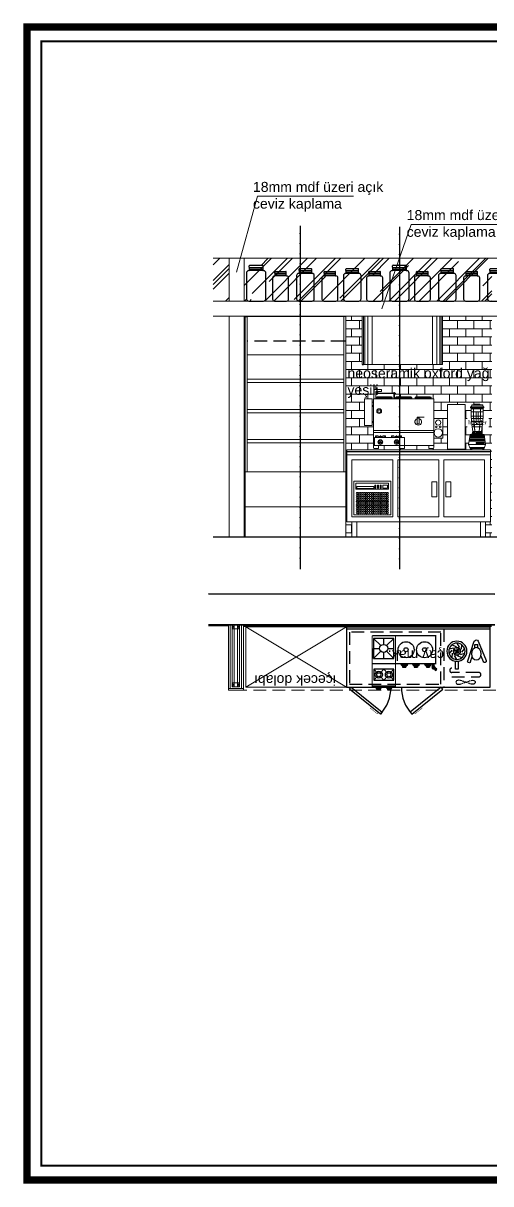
# Model space of a CAD drawing. Header units: millimetres. Extents: x 54215 to 67697, y 23496 to 56611.
# Drawn here: x 56207 to 56672, y 35648 to 36803 of the extents above; entities that cross this region are included whole.
import ezdxf

# ---------------------------------------------------------------- set-up
doc = ezdxf.new("R2010")
doc.units = ezdxf.units.MM
doc.linetypes.add('DASHDOT', pattern=[1, 0.5, -0.25, 0, -0.25])
doc.linetypes.add('DASHED', pattern=[19.05, 12.7, -6.35])
for name, color, linetype in [('-DWG_ANA', 7, 'Continuous'), ('-DWG_DETAY1', 7, 'Continuous'), ('-DWG_DETAY2', 7, 'Continuous'), ('Kıtc-002 Çizgi', 7, 'Continuous'), ('Kıtc-041 İstif Rafı', 7, 'Continuous'), ('S2000-002 Çizgi', 7, 'Continuous')]:
    doc.layers.add(name, color=color, linetype=linetype)
doc.layers.add('0 rölöve', color=7, linetype='Continuous', true_color=0xf1380e)
for name, color, linetype, lineweight in [('END.MUTFAK', 135, 'Continuous', 25), ('no3_duvar kaplama', 8, 'Continuous', 0), ('no3_duvar mevcut', 4, 'Continuous', 35), ('no3_kesitçizigisi', 3, 'DASHDOT', 15), ('no3_kutu profil gorunus', 8, 'Continuous', 0), ('no3_kutuprofil kesit', 74, 'Continuous', 18), ('no3_lejand', 255, 'Continuous', 13), ('no3_mermer gorunus on', 31, 'Continuous', 15), ('no3_paslanmaz gorunus arka', 173, 'Continuous', 13), ('no3_paslanmaz gorunus on', 163, 'Continuous', 15), ('no3_yazı duvar', 152, 'Continuous', 0), ('t_mutfak ekipmanları', 167, 'Continuous', 25), ('t_yazı', 154, 'Continuous', 25)]:
    doc.layers.add(name, color=color, linetype=linetype, lineweight=lineweight)
doc.layers.add('no3_ahsap kesit on', color=7, linetype='Continuous', lineweight=20, true_color=0xfca103)
doc.layers.add('no3_tefriş ön ince', color=7, linetype='Continuous', lineweight=18, true_color=0x8c1aff)
doc.styles.get("Standard").update_dxf_attribs({"font": 'arial.ttf'})
doc.styles.add('style1', font='arial.ttf', dxfattribs={"height": 20})

# ---------------------------------------------------------------- blocks, each defined once
blk = doc.blocks.new('188')
at = {"color": 0, "linetype": 'ByBlock', "ltscale": 0.5}
for p, q in [((483623.3, 4519530.1), (483623.3, 4519473.1)), ((483628.3, 4519530.1), (483628.3, 4519473.1))]:
    blk.add_line(p, q, dxfattribs=at)
at = {"color": 0, "linetype": 'ByBlock'}
for points in [[(483531.8, 4519468.1), (483674.8, 4519468.1), (483674.8, 4519538.1), (483531.8, 4519538.1)], [(483536.8, 4519530.1), (483577.5, 4519530.1), (483577.5, 4519473.1), (483536.8, 4519473.1)], [(483575.8, 4519508.6), (483575.8, 4519475.1), (483538.8, 4519475.1), (483538.8, 4519508.6)], [(483541, 4519506.6), (483573.5, 4519506.6), (483573.5, 4519500.6), (483541, 4519500.6)], [(483558.6, 4519503.4), (483541.8, 4519503.4), (483541.8, 4519501.4), (483558.6, 4519501.4)], [(483559.6, 4519501.9), (483560.6, 4519501.9), (483560.6, 4519504.9), (483559.6, 4519504.9)], [(483562.4, 4519501.9), (483563.4, 4519501.9), (483563.4, 4519504.9), (483562.4, 4519504.9)], [(483565.1, 4519501.9), (483566.1, 4519501.9), (483566.1, 4519504.9), (483565.1, 4519504.9)], [(483567.8, 4519501.9), (483572.5, 4519501.9), (483572.5, 4519504.9), (483567.8, 4519504.9)], [(483621.3, 4519508.1), (483621.3, 4519493.1), (483616.3, 4519493.1), (483616.3, 4519508.1)], [(483630.3, 4519508.1), (483630.3, 4519493.1), (483635.3, 4519493.1), (483635.3, 4519508.1)]]:
    blk.add_lwpolyline(points, close=True, dxfattribs=at)
at = {"color": 0, "linetype": 'ByBlock', "ltscale": 0.5}
blk.add_lwpolyline([(483674.8, 4519535.1), (483531.8, 4519535.1)], dxfattribs=at)
at = {"color": 0, "linetype": 'ByBlock'}
for points in [[(483623.3, 4519473.1), (483582.5, 4519473.1), (483582.5, 4519530.1), (483623.3, 4519530.1)], [(483628.3, 4519473.1), (483669, 4519473.1), (483669, 4519530.1), (483628.3, 4519530.1)], [(483536.8, 4519468.1), (483536.8, 4519453.1), (483541.8, 4519453.1), (483541.8, 4519468.1)], [(483669.8, 4519468.1), (483669.8, 4519453.1), (483664.8, 4519453.1), (483664.8, 4519468.1)]]:
    blk.add_lwpolyline(points, dxfattribs=at)
for centre in [(483542.1, 4519496.7), (483542.1, 4519494.5), (483542.1, 4519492.4), (483542.1, 4519490.2), (483544, 4519496.7), (483544, 4519494.5), (483544, 4519492.4), (483544, 4519490.2), (483545.9, 4519496.7), (483545.9, 4519494.5), (483545.9, 4519492.4), (483545.9, 4519490.2), (483547.8, 4519496.7), (483547.8, 4519494.5), (483547.8, 4519492.4), (483547.8, 4519490.2), (483549.7, 4519496.7), (483549.7, 4519494.5), (483549.7, 4519492.4), (483549.7, 4519490.2), (483551.6, 4519496.7), (483551.6, 4519494.5), (483551.6, 4519492.4), (483551.6, 4519490.2), (483553.5, 4519496.7), (483553.5, 4519494.5), (483553.5, 4519492.4), (483553.5, 4519490.2), (483555.4, 4519496.7), (483555.4, 4519494.5), (483555.4, 4519492.4), (483555.4, 4519490.2), (483557.3, 4519496.7), (483557.3, 4519494.5), (483557.3, 4519492.4), (483557.3, 4519490.2), (483559.2, 4519496.7), (483559.2, 4519494.5), (483559.2, 4519492.4), (483559.2, 4519490.2), (483561.1, 4519496.7), (483561.1, 4519494.5), (483561.1, 4519492.4), (483561.1, 4519490.2), (483563, 4519496.7), (483563, 4519494.5), (483563, 4519492.4), (483563, 4519490.2), (483564.9, 4519496.7), (483564.9, 4519494.5), (483564.9, 4519492.4), (483564.9, 4519490.2), (483566.8, 4519496.7), (483566.8, 4519494.5), (483566.8, 4519492.4), (483566.8, 4519490.2), (483568.7, 4519496.7), (483568.7, 4519494.5), (483568.7, 4519492.4), (483568.7, 4519490.2), (483570.6, 4519496.7), (483570.6, 4519494.5), (483570.6, 4519492.4), (483570.6, 4519490.2), (483572.5, 4519496.7), (483572.5, 4519494.5), (483572.5, 4519492.4), (483572.5, 4519490.2), (483542.1, 4519488), (483542.1, 4519485.9), (483542.1, 4519483.7), (483542.1, 4519481.6), (483542.1, 4519479.4), (483544, 4519488), (483544, 4519485.9), (483544, 4519483.7), (483544, 4519481.6), (483544, 4519479.4), (483545.9, 4519488), (483545.9, 4519485.9), (483545.9, 4519483.7), (483545.9, 4519481.6), (483545.9, 4519479.4), (483547.8, 4519488), (483547.8, 4519485.9), (483547.8, 4519483.7), (483547.8, 4519481.6), (483547.8, 4519479.4), (483549.7, 4519488), (483549.7, 4519485.9), (483549.7, 4519483.7), (483549.7, 4519481.6), (483549.7, 4519479.4), (483551.6, 4519488), (483551.6, 4519485.9), (483551.6, 4519483.7), (483551.6, 4519481.6), (483551.6, 4519479.4), (483553.5, 4519488), (483553.5, 4519485.9), (483553.5, 4519483.7), (483553.5, 4519481.6), (483553.5, 4519479.4), (483555.4, 4519488), (483555.4, 4519485.9), (483555.4, 4519483.7), (483555.4, 4519481.6), (483555.4, 4519479.4), (483557.3, 4519488), (483557.3, 4519485.9), (483557.3, 4519483.7), (483557.3, 4519481.6), (483557.3, 4519479.4), (483559.2, 4519488), (483559.2, 4519485.9), (483559.2, 4519483.7), (483559.2, 4519481.6), (483559.2, 4519479.4), (483561.1, 4519488), (483561.1, 4519485.9), (483561.1, 4519483.7), (483561.1, 4519481.6), (483561.1, 4519479.4), (483563, 4519488), (483563, 4519485.9), (483563, 4519483.7), (483563, 4519481.6), (483563, 4519479.4), (483564.9, 4519488), (483564.9, 4519485.9), (483564.9, 4519483.7), (483564.9, 4519481.6), (483564.9, 4519479.4), (483566.8, 4519488), (483566.8, 4519485.9), (483566.8, 4519483.7), (483566.8, 4519481.6), (483566.8, 4519479.4), (483568.7, 4519488), (483568.7, 4519485.9), (483568.7, 4519483.7), (483568.7, 4519481.6), (483568.7, 4519479.4), (483570.6, 4519488), (483570.6, 4519485.9), (483570.6, 4519483.7), (483570.6, 4519481.6), (483570.6, 4519479.4), (483572.5, 4519488), (483572.5, 4519485.9), (483572.5, 4519483.7), (483572.5, 4519481.6), (483572.5, 4519479.4), (483542.1, 4519477.2), (483544, 4519477.2), (483545.9, 4519477.2), (483547.8, 4519477.2), (483549.7, 4519477.2), (483551.6, 4519477.2), (483553.5, 4519477.2), (483555.4, 4519477.2), (483557.3, 4519477.2), (483559.2, 4519477.2), (483561.1, 4519477.2), (483563, 4519477.2), (483564.9, 4519477.2), (483566.8, 4519477.2), (483568.7, 4519477.2), (483570.6, 4519477.2), (483572.5, 4519477.2)]:
    blk.add_circle(centre, 0.881, dxfattribs=at)
blk = doc.blocks.new('sp60 ön')
for p, q in [((53065.3, 28319.7), (53067.3, 28319.7)), ((53165.3, 28295.3), (53163.3, 28295.3))]:
    blk.add_line(p, q)
at = {"linetype": 'DASHED'}
blk.add_line((53163.3, 28295.3), (53067.3, 28295.3), dxfattribs=at)
at = {"layer": 'no3_paslanmaz gorunus on'}
for p, q in [((53067.3, 28319.7), (53067.3, 28165.3)), ((53163.3, 28319.7), (53163.3, 28165.3)), ((53067.3, 28281.8), (53163.3, 28281.8)), ((53067.3, 28257.4), (53163.3, 28257.4)), ((53067.3, 28254), (53163.3, 28254)), ((53067.3, 28227.4), (53163.3, 28227.4)), ((53067.3, 28224), (53163.3, 28224)), ((53067.3, 28197.4), (53163.3, 28197.4)), ((53067.3, 28194), (53163.3, 28194)), ((53064.3, 28165.3), (53165.3, 28165.3)), ((53064.3, 28130.3), (53165.3, 28130.3))]:
    blk.add_line(p, q, dxfattribs=at)
blk.add_lwpolyline([(53065.3, 28319.7), (53065.3, 28100.3), (53165.3, 28100.3), (53165.3, 28319.7)], close=True, dxfattribs=at)
blk = doc.blocks.new('çay görünüş')
at = {"color": 0, "linetype": 'ByBlock'}
for points in [[(-2.1, 49.5), (-2.1, 58.8), (5.5, 58.8), (5.5, 56.8), (-0.1, 56.8), (-0.1, 49.5)], [(0.1, 49.5), (0.1, 50.5)], [(1.3, 56.8), (1.3, 54.8), (19.6, 54.8), (19.6, 55.3), (1.8, 55.3), (1.8, 56.8)], [(16.1, 50.5), (16.1, 49.5)], [(17.9, 55.3), (17.9, 55.9), (18.4, 55.9), (18.4, 55.3)], [(17.9, 49.5), (17.9, 54.8)], [(18.4, 54.8), (18.4, 49.5)], [(19.6, 49.5), (19.6, 50.5)], [(35.6, 50.5), (35.6, 49.5)], [(39.1, 49.5), (39.1, 50.5)], [(55.1, 50.5), (55.1, 49.5)], [(-3.8, 42.9), (-2.5, 42.9)], [(-3.8, 41.9), (-2.5, 41.9)], [(-3.8, 27.2), (-2.5, 27.2)], [(-3.8, 26.2), (-2.5, 26.2)], [(42.1, 31.3), (48.1, 31.3), (48.1, 31.5), (42.1, 31.5), (42.1, 31.3), (41.1, 31.3), (41.1, 24.8), (43.1, 24.8), (43.1, 31.3)], [(41.1, 30.5), (43.1, 30.5)], [(57.5, 10.6), (66.5, 10.6), (66.5, 30.1), (57.5, 30.1)], [(-2.5, 18.1), (57.5, 18.1)], [(-2.5, 16), (57.5, 16)], [(-0.4, 11), (-0.4, 12.9), (2.1, 12.9), (2.1, 12.4), (0.1, 12.4), (0.1, 11)], [(4.3, 11), (4.3, 12.9), (4.8, 12.9), (4.8, 11), (4.8, 11)], [(9.5, 11), (9.5, 12.9), (7, 12.9), (7, 12.4), (9, 12.4), (9, 11)], [(15.5, 11), (15.5, 12.9), (18, 12.9), (18, 12.4), (16, 12.4), (16, 11)], [(20.2, 11), (20.2, 12.9), (20.7, 12.9), (20.7, 11), (20.7, 11)], [(25.4, 11), (25.4, 12.9), (22.9, 12.9), (22.9, 12.4), (24.9, 12.4), (24.9, 11)], [(-2.5, 3), (57.5, 3), (50.1, 3)], [(2.6, 11.4), (4.3, 11.4)], [(4.8, 11.4), (6.5, 11.4)], [(18.5, 11.4), (20.2, 11.4)], [(20.7, 11.4), (22.4, 11.4)], [(22.5, 3), (28.5, 3)]]:
    blk.add_lwpolyline(points, dxfattribs=at)
blk.add_lwpolyline([(-11.5, 23.1), (-11.5, 49.5), (-3.8, 49.5), (-3.8, 23.1)], close=True, dxfattribs=at)
for points in [[(52.5, 3), (52.5, 1, 0.414126), (53.5, 0), (56.5, 0, 0.414214), (57.5, 1), (57.5, 3), (57.5, 18.1), (57.5, 49.5), (-2.5, 49.5), (-2.5, 18.1), (-2.5, 3), (-2.5, 1, 0.414126), (-1.5, 0), (1.5, 0, 0.414214), (2.5, 1), (2.5, 3)], [(41.1, 29.8, 6.440445), (43.1, 29.8)], [(4.3, 12), (3.5, 12, 0.414214), (2.5, 11), (2.5, 11)], [(4.8, 12), (5.6, 12, -0.414214), (6.6, 11), (6.6, 11), (6.6, 11)], [(20.2, 12), (19.4, 12, 0.414214), (18.4, 11), (18.4, 11)], [(22.5, 11), (22.5, 11, 0.414214), (21.5, 12), (20.7, 12)], [(23.5, 3), (23.5, 1, 0.414126), (24.5, 0), (27.5, 0, 0.414214), (28.5, 1), (28.5, 3), (28.5, 11), (-1.5, 11), (-1.5, 3)]]:
    blk.add_lwpolyline(points, format="xyb", dxfattribs=at)
for points in [[(15.1, 51.5), (1.1, 51.5, 0.414214), (0.1, 50.5), (16.1, 50.5, 0.414214)], [(34.6, 51.5), (20.6, 51.5, 0.414214), (19.6, 50.5), (35.6, 50.5, 0.414214)], [(54.1, 51.5), (40.1, 51.5, 0.414214), (39.1, 50.5), (55.1, 50.5, 0.414214)]]:
    blk.add_lwpolyline(points, format="xyb", close=True, dxfattribs=at)
for centre, radius in [((3.2, 37.4), 2.39), ((3.2, 37.4), 1.39), ((62, 26), 2.62), ((62, 15.7), 4.1), ((60.1, 21.6), 0.902), ((63.9, 21.6), 0.902), ((4.4, 6.6), 2.35), ((4.4, 6.6), 1.85), ((4.4, 6.6), 0.848), ((20.6, 6.6), 2.35), ((20.6, 6.6), 1.85), ((20.6, 6.6), 0.848)]:
    blk.add_circle(centre, radius, dxfattribs=at)
blk = doc.blocks.new('I$C252C9946')
at = {"layer": 'no3_paslanmaz gorunus on'}
for points in [[(0, 0), (13.1, 0), (13.1, -1.1), (0, -1.1)], [(0.6, -1.1), (12.5, -1.1), (12.5, -9.5), (0.6, -9.5)], [(5.5, -36.4), (6.6, -36.4), (6.6, -35.5), (5.5, -35.5)], [(7, -36.4), (8.1, -36.4), (8.1, -35.5), (7, -35.5)], [(8.5, -36.4), (9.5, -36.4), (9.5, -35.5), (8.5, -35.5)], [(9.7, -36.4), (10.8, -36.4), (10.8, -35.5), (9.7, -35.5)], [(11.2, -36.4), (12.3, -36.4), (12.3, -35.5), (11.2, -35.5)], [(12.5, -36.4), (13.6, -36.4), (13.6, -35.5), (12.5, -35.5)]]:
    blk.add_lwpolyline(points, close=True, dxfattribs=at)
for points in [[(0.6, 0), (1.1, 1.5), (1.3, 1.9), (11.9, 1.9), (12.1, 1.5), (12.5, 0)], [(12.1, 1.5), (1.1, 1.5)], [(3.6, 1.9), (3.6, 2.3), (4, 2.5), (9.1, 2.5), (9.3, 2.3), (9.5, 1.9)], [(9.3, 2.3), (3.6, 2.3)], [(0.6, -1.9), (12.5, -1.9)], [(0.6, -5.1), (12.5, -5.1)], [(0.6, -9.5), (1.3, -17.6), (2.1, -24.6), (11, -24.6), (12.1, -14.6), (12.5, -9.5)], [(3, -1.9), (3, -9.5), (4.4, -24.6), (3.6, -14.6), (3, -9.5)], [(5.9, -17.6), (5.5, -14.6), (5.5, -5.1)], [(7.6, -5.1), (7.6, -14.6), (7.2, -17.6)], [(9.9, -1.9), (9.9, -9.5), (9.3, -17.6), (8.5, -24.6), (9.9, -9.5)], [(1, -14.6), (12.1, -14.6)], [(1.3, -17.6), (11.8, -17.6)], [(-0.4, -27.5), (13.5, -27.5), (15, -37.5), (13.5, -41.5), (-0.4, -41.5), (-1.9, -37.5), (-0.4, -27.5)], [(14.5, -34.1), (-1.4, -34.1)], [(-1.3, -33.2), (14.4, -33.2)], [(-1.2, -32.6), (14.3, -32.6)], [(14.1, -31.1), (-1, -31.1)], [(8, -30.7), (-0.9, -30.7)], [(-0.9, -30.9), (14.1, -30.9)], [(13.9, -30.1), (-0.8, -30.1)], [(-0.8, -30.3), (14, -30.3)], [(13.8, -29), (13.8, -29.4), (-0.7, -29.4)], [(-0.7, -29.2), (13.8, -29.2)], [(-0.6, -29), (13.8, -29)], [(13.6, -27.9), (-0.5, -27.9)], [(2.1, -24.6), (1.5, -26.5), (1.5, -27.5)], [(11.6, -26.5), (1.5, -26.5)], [(2.5, -26.5), (2.5, -24.6)], [(3.6, -26.5), (3.6, -24.6)], [(4.4, -26.5), (4.4, -24.6)], [(5.5, -26.5), (5.5, -24.6)], [(6.6, -26.5), (6.6, -24.6)], [(7.6, -26.5), (7.6, -24.6)], [(8.5, -26.5), (8.5, -24.6)], [(8.9, -29), (8.7, -29.2), (8.7, -30.9), (8.9, -31.1), (9.1, -31), (9.1, -29.2), (8.9, -29)], [(9.5, -26.5), (9.5, -24.6)], [(14, -30.7), (9.7, -30.7)], [(10.6, -26.5), (10.6, -24.6)], [(11, -24.6), (11.6, -26.5), (11.6, -27.5)], [(15, -37.5), (-1.9, -37.5)], [(-0.7, -40.6), (14.2, -40.6)], [(13.7, -41.3), (-0.5, -41.3)], [(0, -41.5), (0, -42.5), (1.1, -42.5), (1.1, -41.5)], [(1.1, -41.5), (12.1, -41.5), (12.1, -42.5), (13.1, -42.5), (13.1, -41.5)]]:
    blk.add_lwpolyline(points, dxfattribs=at)
blk.add_circle((8.9, -30.1), 1.06, dxfattribs=at)
blk = doc.blocks.new('e54ybu')
at = {"layer": 'no3_tefriş ön ince', "lineweight": -3}
for p, q in [((53583.31, 28555.09), (53583.31, 28556.24)), ((53594.41, 28553.17), (53583.6, 28553.17)), ((53583.6, 28553.17), (53583.6, 28552.86)), ((53583.76, 28556.72), (53584.62, 28556.72)), ((53584.62, 28556.72), (53594.28, 28556.72)), ((53594.41, 28552.86), (53594.41, 28553.17)), ((53594.72, 28555.09), (53594.72, 28556.24))]:
    blk.add_line(p, q, dxfattribs=at)
blk.add_lwpolyline([(53583.32, 28553.17), (53594.72, 28553.17), (53594.72, 28554.61), (53583.32, 28554.61)], close=True, dxfattribs=at)
blk.add_lwpolyline([(53583.01, 28527.33), (53595.01, 28527.33, 0.414214), (53597.01, 28529.33), (53597.01, 28550.33, 0.414214), (53595.01, 28552.33), (53583.01, 28552.33, 0.414214), (53581.01, 28550.33), (53581.01, 28529.33, 0.414214)], format="xyb", close=True, dxfattribs=at)
for centre, radius, start, end in [((53583.01, 28552.93), 0.594, 269.51681, 353.66364), ((53583.82, 28556.21), 0.506, 97.17419, 176.80879), ((53583.82, 28555.11), 0.506, 183.19121, 262.82581), ((53594.21, 28556.21), 0.506, 3.19121, 82.82581), ((53594.21, 28555.11), 0.506, 277.17419, 356.80879), ((53595, 28552.93), 0.594, 186.33636, 270.48319)]:
    blk.add_arc(centre, radius, start, end, dxfattribs=at)
blk = doc.blocks.new('A$C7D36761A')
at = {"layer": 'S2000-002 Çizgi'}
for points in [[(0, 20.5), (6.6, 1.2, 0.691141), (10.4, 1.1), (18.3, 20.3)], [(2.8, 21.4), (4.5, 16.8, 0.691141)]]:
    blk.add_lwpolyline(points, format="xyb", dxfattribs=at)
for points in [[(13.1, 15.7), (15.5, 21.4)], [(7.1, 7.7), (7.1, 4.4)], [(7.1, 4.4), (10.1, 4.4)], [(10.1, 7.7), (10.1, 4.4)]]:
    blk.add_lwpolyline(points, dxfattribs=at)
for centre, start, end in [((1.4, 21), 18.9768, 198.9768), ((16.9, 20.9), 337.5765, 157.5765)]:
    blk.add_arc(centre, 1.5, start, end, dxfattribs=at)
blk.add_ellipse((8.6, 13.6), major_axis=(0, -6.18), ratio=0.781319, dxfattribs=at)
blk = doc.blocks.new('A$C4AF1199D')
at = {"layer": 'S2000-002 Çizgi'}
for points in [[(5.4, 24.6), (5.8, 20)], [(10.2, 26.1), (7.8, 22.2)], [(14.9, 24.5), (10.7, 22.7)], [(2.3, 15.6), (6.8, 14.5)], [(2.4, 20.6), (5.4, 17.1)], [(5.2, 11.5), (9.5, 13.3)], [(6.3, 18), (13.8, 18)], [(12.6, 19.9), (7.1, 15.7)], [(7.7, 21), (12.4, 15.2)], [(10.2, 21.2), (10, 14.2)], [(10, 9.9), (12.4, 13.8)], [(17.8, 20.4), (13.4, 21.5)], [(14.8, 11.4), (14.4, 16)], [(17.8, 15.4), (14.8, 18.9)]]:
    blk.add_lwpolyline(points, dxfattribs=at)
blk.add_lwpolyline([(8.8, 0), (11.3, 0), (11.3, 8), (8.8, 8)], close=True, dxfattribs=at)
for radius in [10, 8.12, 3.75]:
    blk.add_circle((10, 18), radius, dxfattribs=at)
blk = doc.blocks.new('A$C5997760D')
at = {"layer": 'Kıtc-002 Çizgi'}
blk.add_line((143, 84.8), (0, 84.8), dxfattribs=at)
for points in [[(143, 26.8), (143, 86.8), (0, 86.8), (0, 26.8)], [(34, 0), (3.1, 24.8), (4.8, 26.8), (35.7, 2.1)], [(65.2, 0), (96.1, 24.8), (94.4, 26.8), (63.5, 2.1)]]:
    blk.add_lwpolyline(points, close=True, dxfattribs=at)
at = {"layer": 'Kıtc-002 Çizgi', "linetype": 'DASHED'}
blk.add_lwpolyline([(94, 81.8), (3, 81.8), (3, 29.8), (94, 29.8)], close=True, dxfattribs=at)
blk.add_lwpolyline([(97, 84.8), (97, 26.8)], dxfattribs=at)
for points in [[(131.7, 41.5), (105, 41.5, -1), (105, 45.9)], [(105, 37.2), (131.7, 37.2, 1), (131.7, 41.5)]]:
    blk.add_lwpolyline(points, format="xyb", dxfattribs=at)
at = {"layer": 'Kıtc-002 Çizgi', "linetype": 'DASHED', "ltscale": 0.1}
blk.add_lwpolyline([(125.6, 29.9), (124.1, 30), (122.4, 30.5), (120.5, 31.1), (118.6, 31.9), (116.6, 32.6), (114.8, 33.2), (113.1, 33.7), (111.6, 33.9), (110.5, 33.7), (109.7, 33.2), (109.2, 32.6), (109, 31.9), (109.2, 31.1), (109.7, 30.5), (110.5, 30), (111.6, 29.9), (113.1, 30), (114.8, 30.5), (116.6, 31.1), (118.6, 31.9), (120.5, 32.6), (122.4, 33.2), (124.1, 33.7), (125.6, 33.9), (126.7, 33.7), (127.5, 33.2), (128, 32.6), (128.2, 31.9), (128, 31.1), (127.5, 30.5), (126.7, 30)], close=True, dxfattribs=at)
at = {"layer": 'Kıtc-002 Çizgi', "const_width": 0.44}
for points in [[(31.8, 1.8), (30.7, 0.5), (25.1, 5), (23.6, 6.2)], [(67.5, 1.8), (68.5, 0.5), (74.2, 5), (75.6, 6.2)]]:
    blk.add_lwpolyline(points, dxfattribs=at)
at = {"layer": 'Kıtc-002 Çizgi'}
for centre, start, end in [((4.8, 26.8), 317.4568, 0), ((94.4, 26.8), 180, 222.5432)]:
    blk.add_arc(centre, 39.6, start, end, dxfattribs=at)
blk = doc.blocks.new('ÇO3')
at = {"layer": '-DWG_ANA', "color": 0, "const_width": 1.2}
for points in [[(0, 50.2), (63.2, 50.2), (63.2, 22.3), (23.2, 22.3), (23.2, 27.2)], [(0, 50.2), (0, 0), (23.2, 0), (23.2, 22.3)], [(23.2, 27.2), (23.2, 50.2)]]:
    blk.add_lwpolyline(points, dxfattribs=at)
at = {"layer": '-DWG_DETAY1', "color": 0}
for points in [[(1.4, 47.4), (1.4, 27.4), (21.4, 27.4), (21.4, 47.4), (1.4, 47.4), (8.6, 40.2)], [(15.4, 37.4), (21.4, 37.4), (21.4, 47.4), (11.4, 47.4), (11.4, 41.4)], [(21.4, 47.4), (14.2, 40.2)], [(8.6, 34.6), (1.4, 27.4), (1.4, 37.4), (7.4, 37.4)], [(8.6, 34.6), (1.4, 27.4), (1.4, 37.4), (7.4, 37.4)], [(11.4, 33.4), (11.4, 28.4), (11.4, 27.4)], [(14.2, 34.6), (21.4, 27.4)], [(0, 22.3), (23.2, 22.3)], [(1.5, 5.8), (21.5, 5.8), (21.5, 16.8), (1.5, 16.8), (1.5, 5.8), (11.5, 5.8), (11.5, 5.8)], [(1.5, 16.8), (5.2, 12.7)], [(11.5, 16.8), (7.9, 12.8)], [(17.9, 12.8), (21.5, 16.8), (11.5, 16.8), (15.2, 12.7)], [(17.9, 12.8), (21.5, 16.8), (11.5, 16.8), (15.2, 12.7)], [(11.5, 16.8), (11.5, 16.8)], [(5.2, 9.8), (1.5, 5.8)], [(7.9, 9.7), (11.5, 5.8), (15.2, 9.8)], [(17.9, 9.7), (21.5, 5.8)]]:
    blk.add_lwpolyline(points, dxfattribs=at)
for centre, radius in [((11.4, 37.4), 4), ((33.7, 36.1), 8), ((52.1, 36.1), 8)]:
    blk.add_circle(centre, radius, dxfattribs=at)
at = {"layer": '-DWG_DETAY2', "color": 0}
for points in [[(34.2, 21.3), (28.4, 21.3), (29, 20.8), (34.1, 20.8), (35, 20.8), (35.4, 21.3)], [(33.4, 20.6), (29.2, 20.6), (29.7, 20.2), (31.4, 20.2), (34.1, 20.2), (34.6, 20.6)], [(45.8, 21.3), (40, 21.3), (40.6, 20.8), (45.7, 20.8), (46.6, 20.8), (47, 21.3)], [(45, 20.6), (40.8, 20.6), (41.3, 20.2), (43, 20.2), (45.7, 20.2), (46.2, 20.6)], [(57.9, 21.3), (52, 21.3), (52.6, 20.8), (57.8, 20.8), (58.6, 20.8), (59, 21.3)], [(57.1, 20.6), (52.9, 20.6), (53.3, 20.2), (55, 20.2), (57.8, 20.2), (58.2, 20.6)], [(8.5, -1.1), (2.7, -1.1), (3.3, -1.6), (8.4, -1.6), (9.3, -1.6), (9.7, -1.1)], [(7.7, -1.8), (3.5, -1.8), (4, -2.2), (5.7, -2.2), (8.4, -2.2), (8.9, -1.8)], [(19.2, -1.1), (13.4, -1.1), (13.9, -1.6), (19.1, -1.6), (19.9, -1.6), (20.4, -1.1)], [(18.4, -1.8), (14.2, -1.8), (14.6, -2.2), (16.4, -2.2), (19.1, -2.2), (19.5, -1.8)]]:
    blk.add_lwpolyline(points, close=True, dxfattribs=at)
for points in [[(29.9, 20.2), (30.2, 18.7), (32.1, 18.7)], [(30.7, 18.8), (30.4, 20.2)], [(31.8, 18.8), (31.8, 20.2)], [(31.8, 18.7), (31.8, 18.7)], [(33.8, 20.2), (33.5, 18.7), (32.1, 18.7)], [(33, 18.8), (33.3, 20.2)], [(33, 18.7), (33, 18.7)], [(41.5, 20.2), (41.8, 18.7), (43.7, 18.7)], [(42.3, 18.8), (42, 20.2)], [(43.5, 18.8), (43.5, 20.2)], [(43.5, 18.7), (43.5, 18.7)], [(45.4, 20.2), (45.1, 18.7), (43.7, 18.7)], [(44.6, 18.7), (44.6, 18.7)], [(44.7, 18.8), (44.9, 20.2)], [(53.6, 20.2), (53.9, 18.7), (55.7, 18.7)], [(54.3, 18.8), (54.1, 20.2)], [(55.5, 18.8), (55.5, 20.2)], [(55.5, 18.7), (55.5, 18.7)], [(57.4, 20.2), (57.1, 18.7), (55.7, 18.7)], [(56.7, 18.8), (56.9, 20.2)], [(56.7, 18.7), (56.7, 18.7)], [(60.3, 20.1), (60.3, 22.3)], [(61.5, 20.1), (61.5, 22.3)], [(4.2, -2.2), (4.5, -3.7), (6.4, -3.7)], [(5, -3.6), (4.7, -2.2)], [(6.2, -3.6), (6.2, -2.2)], [(6.2, -3.7), (6.2, -3.7)], [(8.1, -2.2), (7.8, -3.7), (6.4, -3.7)], [(7.3, -3.7), (7.3, -3.7)], [(7.4, -3.6), (7.6, -2.2)], [(14.9, -2.2), (15.2, -3.7), (17.1, -3.7)], [(15.6, -3.6), (15.4, -2.2)], [(16.8, -3.6), (16.8, -2.2)], [(16.8, -3.7), (16.8, -3.7)], [(18.8, -2.2), (18.5, -3.7), (17.1, -3.7)], [(18, -3.6), (18.2, -2.2)], [(18, -3.7), (18, -3.7)]]:
    blk.add_lwpolyline(points, dxfattribs=at)
blk.add_lwpolyline([(61.2, 19.1, 0.419508), (60.5, 18.5), (62.9, 15.3, 0.208017), (64.2, 16.6), (61.2, 19.1)], format="xyb", dxfattribs=at)
for centre, radius in [((33.7, 36.1), 2), ((52.1, 36.1), 2), ((6.6, 11.2), 3.5), ((6.6, 11.2), 2), ((16.6, 11.2), 3.5), ((16.6, 11.2), 2)]:
    blk.add_circle(centre, radius, dxfattribs=at)
for centre, radius, start, end in [((30.1, 19.7), 1.02, 277.0654, 302.5842), ((31.3, 20), 1.33, 243.2211, 296.4923), ((32.4, 20), 1.33, 243.5922, 296.8635), ((33.6, 19.7), 1.02, 237.5003, 263.0191), ((41.7, 19.7), 1.02, 277.0654, 302.5842), ((42.9, 20), 1.33, 243.2211, 296.4923), ((44.1, 20), 1.33, 243.5922, 296.8635), ((45.2, 19.7), 1.02, 237.5003, 263.0191), ((53.8, 19.7), 1.02, 277.0654, 302.5842), ((54.9, 20), 1.33, 243.2211, 296.4923), ((56.1, 20), 1.33, 243.5922, 296.8635), ((57.2, 19.7), 1.02, 237.5003, 263.0191), ((60.9, 18.7), 1.55, 339.0257, 288.6695), ((60.9, 18.7), 0.549, 23.3997, 245.7835), ((4.4, -2.7), 1.02, 277.0654, 302.5842), ((5.6, -2.4), 1.33, 243.2211, 296.4923), ((6.8, -2.4), 1.33, 243.5922, 296.8635), ((7.9, -2.7), 1.02, 237.5003, 263.0191), ((15.1, -2.7), 1.02, 277.0654, 302.5842), ((16.2, -2.4), 1.33, 243.2211, 296.4923), ((17.4, -2.4), 1.33, 243.5922, 296.8635), ((18.6, -2.7), 1.02, 237.5003, 263.0191)]:
    blk.add_arc(centre, radius, start, end, dxfattribs=at)

msp = doc.modelspace()

# ---------------------------------------------------------------- hatches: boundary and pattern name
at = {"layer": 'no3_duvar kaplama'}
h = msp.add_hatch(dxfattribs=at)
h.set_pattern_fill('AR-RROOF', color=251, angle=45)
h.set_pattern_definition([(45, (3362.434, 8191.197), (21.552615, 57.473639), [381, -50.8, 127, -25.4]), (45, (3377.34, 8224.065), (-41.847994, 5.926969), [76.2, -8.382, 152.4, -19.05]), (45, (3356.148, 8215.444), (81.3611205, 105.428207), [203.2, -35.56, 101.6, -25.4])])
h.paths.add_polyline_path([(56673.101, 36568.976), (56426.746, 36568.976), (56426.746, 36526.476), (56673.101, 36526.476)])
h.paths.add_polyline_path([(57020.791, 36568.976), (56753.301, 36568.976), (56753.301, 36526.476), (57020.791, 36526.476)])
h.paths.add_polyline_path([(57056.373, 36526.476), (57056.373, 36568.976), (57035.791, 36568.976), (57035.791, 36526.476)])
h.paths.add_polyline_path([(56395.928, 36568.976), (56395.928, 36526.476), (56411.746, 36526.476), (56411.746, 36568.976)])
h = msp.add_hatch(dxfattribs=at)
h.set_pattern_fill('AR-B816', color=256, scale=0.04)
h.set_pattern_definition([(0, (905.385, 10497.369), (0, 8.128), []), (90, (905.385, 10497.369), (-8.128, 8.128), [8.128, -8.128])])
h.paths.add_polyline_path([(56673.101, 36511.476), (56624.102, 36511.632), (56624.102, 36499.483), (56624.102, 36474.35), (56624.102, 36463.335), (56544.102, 36463.335), (56544.102, 36474.35), (56544.102, 36499.483), (56544.102, 36511.632), (56426.746, 36511.476), (56426.746, 36356.476), (56427.746, 36356.476), (56427.746, 36510.893), (56527.746, 36510.893), (56527.746, 36291.476), (56533.746, 36291.476), (56533.746, 36306.476), (56528.746, 36306.476), (56528.746, 36376.476), (56528.746, 36378.476), (56651.938, 36378.476), (56651.938, 36379.69), (56651.515, 36379.69), (56650.033, 36383.712), (56651.515, 36393.66), (56665.485, 36393.66), (56666.966, 36383.712), (56665.485, 36379.69), (56665.061, 36379.69), (56665.061, 36378.476), (56671.746, 36378.476), (56671.746, 36376.476), (56671.746, 36306.476), (56666.746, 36306.476), (56666.746, 36291.476), (56673.101, 36291.476)])
h.paths.add_polyline_path([(56646.566, 36423.542), (56646.566, 36379.032), (56628.845, 36379.032), (56628.845, 36423.542)], flags=16)
h.paths.add_polyline_path([(56655.96, 36423.717), (56661.146, 36423.717), (56661.463, 36423.082), (56663.791, 36423.082), (56664.003, 36422.658), (56664.426, 36421.177), (56665.061, 36421.177), (56665.061, 36420.118), (56664.426, 36420.118), (56664.426, 36411.652), (56664.003, 36406.572), (56662.945, 36396.624), (56662.521, 36396.624), (56662.521, 36394.719), (56654.477, 36394.719), (56654.477, 36396.624), (56654.055, 36396.624), (56653.208, 36403.609), (56652.573, 36411.652), (56652.573, 36420.118), (56651.938, 36420.118), (56651.938, 36421.177), (56652.573, 36421.177), (56652.996, 36422.658), (56653.208, 36423.082), (56655.536, 36423.082), (56655.536, 36423.506)], flags=16)
h.paths.add_polyline_path([(56661.385, 36406.572), (56661.485, 36406.572), (56661.886, 36411.652)], flags=0)
h.paths.add_polyline_path([(56654.909, 36416.097), (56659.558, 36416.097), (56659.558, 36406.572), (56659.134, 36403.609), (56655.797, 36403.609), (56656.384, 36396.624), (56654.901, 36411.652)], flags=0)
edge = h.paths.add_edge_path(flags=16)
edge.add_line((56615.27, 36428.999), (56615.27, 36409.621))
edge.add_line((56615.27, 36409.621), (56624.27, 36409.621))
edge.add_line((56624.27, 36409.621), (56624.27, 36390.049))
edge.add_line((56624.27, 36390.049), (56615.27, 36390.049))
edge.add_line((56615.27, 36390.049), (56615.27, 36382.499))
edge.add_line((56615.27, 36382.499), (56615.27, 36380.476))
edge.add_arc((56614.27, 36380.476), 1, -90, 0, ccw=False)
edge.add_line((56614.27, 36379.476), (56611.27, 36379.476))
edge.add_arc((56611.27, 36380.476), 1, 180.01712, 270, ccw=False)
edge.add_line((56610.27, 36380.475), (56610.269, 36382.499))
edge.add_line((56610.269, 36382.499), (56586.27, 36382.499))
edge.add_line((56586.27, 36382.499), (56586.27, 36380.476))
edge.add_arc((56585.27, 36380.476), 1, -90, 0, ccw=False)
edge.add_line((56585.27, 36379.476), (56582.27, 36379.476))
edge.add_arc((56582.27, 36380.476), 1, 180.01712, 270, ccw=False)
edge.add_line((56581.27, 36380.475), (56581.269, 36382.499))
edge.add_line((56581.269, 36382.499), (56560.271, 36382.499))
edge.add_line((56560.271, 36382.499), (56560.271, 36380.476))
edge.add_arc((56559.271, 36380.476), 1, -90, 0, ccw=False)
edge.add_line((56559.271, 36379.476), (56556.271, 36379.476))
edge.add_arc((56556.271, 36380.476), 1, 180.01712, 270, ccw=False)
edge.add_line((56555.271, 36380.475), (56555.27, 36382.499))
edge.add_line((56555.27, 36382.499), (56555.27, 36397.599))
edge.add_line((56555.27, 36397.599), (56555.27, 36405.66))
edge.add_line((56555.27, 36405.66), (56553.981, 36405.66))
edge.add_line((56553.981, 36405.66), (56553.981, 36402.622))
edge.add_line((56553.981, 36402.622), (56546.27, 36402.622))
edge.add_line((56546.27, 36402.622), (56546.27, 36428.999))
edge.add_line((56546.27, 36428.999), (56553.981, 36428.999))
edge.add_line((56553.981, 36428.999), (56553.981, 36422.395))
edge.add_line((56553.981, 36422.395), (56555.27, 36422.395))
edge.add_line((56555.27, 36422.395), (56555.27, 36428.999))
edge.add_line((56555.27, 36428.999), (56555.648, 36428.999))
edge.add_line((56555.648, 36428.999), (56555.648, 36438.276))
edge.add_line((56555.648, 36438.276), (56563.27, 36438.279))
edge.add_line((56563.27, 36438.279), (56563.27, 36436.279))
edge.add_line((56563.27, 36436.279), (56559.53, 36436.279))
edge.add_line((56559.53, 36436.279), (56559.53, 36434.779))
edge.add_line((56559.53, 36434.779), (56575.696, 36434.779))
edge.add_line((56575.696, 36434.779), (56575.696, 36435.398))
edge.add_line((56575.696, 36435.398), (56576.186, 36435.398))
edge.add_line((56576.186, 36435.398), (56576.186, 36434.779))
edge.add_line((56576.186, 36434.779), (56577.407, 36434.779))
edge.add_line((56577.407, 36434.779), (56577.407, 36434.279))
edge.add_line((56577.407, 36434.279), (56576.186, 36434.279))
edge.add_line((56576.186, 36434.279), (56576.186, 36428.999))
edge.add_line((56576.186, 36428.999), (56577.399, 36428.999))
edge.add_line((56577.399, 36428.999), (56577.399, 36429.999))
edge.add_arc((56578.399, 36429.999), 1, 90, 180, ccw=False)
edge.add_line((56578.399, 36430.999), (56592.399, 36430.999))
edge.add_arc((56592.399, 36429.999), 1, 0, 90, ccw=False)
edge.add_line((56593.399, 36429.999), (56593.399, 36428.999))
edge.add_line((56593.399, 36428.999), (56596.92, 36428.999))
edge.add_line((56596.92, 36428.999), (56596.92, 36429.999))
edge.add_arc((56597.92, 36429.999), 1, 90, 180, ccw=False)
edge.add_line((56597.92, 36430.999), (56611.92, 36430.999))
edge.add_arc((56611.92, 36429.999), 1, 0, 90, ccw=False)
edge.add_line((56612.92, 36429.999), (56612.92, 36428.999))
edge.add_line((56612.92, 36428.999), (56615.27, 36428.999))
edge = h.paths.add_edge_path(flags=0)
edge.add_arc((56619.77, 36405.522), 2.621, 0, 360)
edge = h.paths.add_edge_path(flags=0)
edge.add_line((56605.85, 36411.006), (56605.85, 36410.756))
edge.add_line((56605.85, 36410.756), (56600.85, 36410.756))
edge.add_line((56600.85, 36410.756), (56600.85, 36409.296))
edge.add_arc((56599.85, 36406.154), 3.298, -252.348458, 72.348458, ccw=False)
edge.add_line((56598.85, 36409.296), (56598.85, 36410.756))
edge.add_line((56598.85, 36410.756), (56599.85, 36410.756))
edge.add_line((56599.85, 36410.756), (56599.85, 36411.006))
edge.add_line((56599.85, 36411.006), (56605.85, 36411.006))
edge = h.paths.add_edge_path(flags=0)
edge.add_arc((56621.665, 36401.047), 0.902, 0, 360)
edge = h.paths.add_edge_path(flags=0)
edge.add_arc((56617.875, 36401.047), 0.902, 0, 360)
edge = h.paths.add_edge_path(flags=0)
edge.add_arc((56619.77, 36395.145), 4.101, 0, 360)
edge = h.paths.add_edge_path(flags=0)
edge.add_line((56573.889, 36429.999), (56557.889, 36429.999))
edge.add_arc((56558.889, 36429.999), 1, 90, 180, ccw=False)
edge.add_line((56558.889, 36430.999), (56572.889, 36430.999))
edge.add_arc((56572.889, 36429.999), 1, 0, 90, ccw=False)
edge = h.paths.add_edge_path(flags=0)
edge.add_arc((56560.926, 36416.831), 2.389, 0, 360)
edge = h.paths.add_edge_path(flags=0)
edge.add_arc((56560.926, 36416.831), 1.389, 0, 360)
edge = h.paths.add_edge_path(flags=0)
edge.add_line((56578.469, 36392.423), (56578.469, 36391.499))
edge.add_line((56578.469, 36391.499), (56579.266, 36391.499))
edge.add_arc((56579.266, 36390.499), 1, 21.123615, 90, ccw=False)
edge.add_line((56580.198, 36390.859), (56578.469, 36390.859))
edge.add_line((56578.469, 36390.859), (56578.469, 36392.423))
edge.add_line((56578.469, 36392.423), (56577.969, 36392.423))
edge.add_line((56577.969, 36392.423), (56577.969, 36390.859))
edge.add_line((56577.969, 36390.859), (56576.24, 36390.859))
edge.add_arc((56577.173, 36390.499), 1, 90, 158.876385, ccw=False)
edge.add_line((56577.173, 36391.499), (56577.969, 36391.499))
edge.add_line((56577.969, 36391.499), (56577.969, 36392.423))
edge.add_line((56577.969, 36392.423), (56578.469, 36392.423))
edge = h.paths.add_edge_path(flags=0)
edge.add_arc((56578.37, 36386.067), 2.348, 0, 360)
edge = h.paths.add_edge_path(flags=0)
edge.add_arc((56578.37, 36386.067), 1.848, 0, 360)
edge = h.paths.add_edge_path(flags=0)
edge.add_arc((56578.37, 36386.067), 0.848, 0, 360)
edge = h.paths.add_edge_path(flags=0)
edge.add_line((56564.3, 36390.859), (56562.571, 36390.859))
edge.add_line((56562.571, 36390.859), (56562.571, 36392.423))
edge.add_line((56562.571, 36392.423), (56562.071, 36392.423))
edge.add_line((56562.071, 36392.423), (56562.071, 36390.859))
edge.add_line((56562.071, 36390.859), (56560.341, 36390.859))
edge.add_arc((56561.274, 36390.499), 1, 90, 158.876385, ccw=False)
edge.add_line((56561.274, 36391.499), (56562.071, 36391.499))
edge.add_line((56562.071, 36391.499), (56562.071, 36392.423))
edge.add_line((56562.071, 36392.423), (56562.571, 36392.423))
edge.add_line((56562.571, 36392.423), (56562.571, 36391.499))
edge.add_line((56562.571, 36391.499), (56563.367, 36391.499))
edge.add_arc((56563.367, 36390.499), 1, 21.123615, 90, ccw=False)
edge = h.paths.add_edge_path(flags=0)
edge.add_arc((56562.17, 36386.067), 2.348, 0, 360)
edge = h.paths.add_edge_path(flags=0)
edge.add_arc((56562.17, 36386.067), 1.848, 0, 360)
edge = h.paths.add_edge_path(flags=0)
edge.add_arc((56562.17, 36386.067), 0.848, 0, 360)
h.paths.add_polyline_path([(56648.629, 36401.087), (56669.959, 36401.087), (56669.959, 36409.556), (56648.629, 36409.556)], flags=16)

# ---------------------------------------------------------------- linework, layer by layer
for p, q in [((56482.268, 36601.177), (56482.268, 36259.648)), ((56581.206, 36600.475), (56581.206, 36259.521)), ((56544.102, 36463.335, 0), (56545.437, 36463.335, 0)), ((57056.373, 36291.476), (56395.928, 36291.476))]:
    msp.add_line(p, q)
at = {"color": 252, "const_width": 2.031}
msp.add_lwpolyline([(58449.655, 36280.053, -0.41421356), (58440.109, 36270.507), (58079.769, 36270.507, 0.41421356), (58055.905, 36246.644), (58055.905, 36014.692, 0.41421356), (58079.769, 35990.829), (58440.109, 35990.829, -0.41421356), (58449.655, 35981.283), (58449.655, 35665.638), (56224.979, 35665.638), (56224.979, 36785.002), (58449.655, 36785.002), (58449.655, 36280.053)], format="xyb", dxfattribs=at)
at = {"layer": '0 rölöve'}
msp.add_line((56428, 36203.95, -0.001), (56673.956, 36203.95, -0.001), dxfattribs=at)
at = {"layer": 'no3_ahsap kesit on'}
for p, q in [((56424.2, 36140.75, -0.001), (56424.2, 36203.95, -0.001)), ((56426, 36138.95, -0.001), (56426, 36203.95, -0.001)), ((56411, 36140.75, -0.001), (56426, 36140.75, -0.001)), ((56411, 36138.95, -0.001), (56426, 36138.95, -0.001))]:
    msp.add_line(p, q, dxfattribs=at)
at = {"layer": 'no3_ahsap kesit on', "elevation": -0.001}
for points in [[(56411, 36203.95), (56411, 36138.95), (56426, 36138.95)], [(56412.8, 36203.95), (56412.8, 36140.75), (56426, 36140.75)]]:
    msp.add_lwpolyline(points, dxfattribs=at)
at = {"layer": 'no3_duvar kaplama'}
for p, q in [((56545.437, 36463.335, 0), (56545.437, 36511.476, 0)), ((56546.772, 36463.335, 0), (56546.772, 36511.476, 0)), ((56549.805, 36463.335, 0), (56549.805, 36511.476, 0)), ((56554.051, 36463.335, 0), (56554.051, 36511.476, 0)), ((56614.153, 36463.335, 0), (56614.153, 36511.476, 0)), ((56618.399, 36463.335, 0), (56618.399, 36511.476, 0)), ((56621.432, 36463.335, 0), (56621.432, 36511.476, 0)), ((56622.766, 36463.335, 0), (56622.766, 36511.476, 0)), ((56411, 36202.95, -0.001), (56391.253, 36202.95, -0.001)), ((56672.756, 36203.45, -0.001), (56426, 36203.45, -0.001)), ((56672.756, 36202.45, -0.001), (56426, 36202.45, -0.001))]:
    msp.add_line(p, q, dxfattribs=at)
at = {"layer": 'no3_duvar kaplama', "linetype": 'DASHED'}
msp.add_line((57020.045, 36138.95, -0.001), (56426, 36138.95, -0.001), dxfattribs=at)
at = {"layer": 'no3_duvar mevcut'}
for p, q in [((56391.253, 36235.013, -0.001), (56675.956, 36234.45, -0.001)), ((56675.956, 36203.95, -0.001), (56391.253, 36203.95, -0.001))]:
    msp.add_line(p, q, dxfattribs=at)
at = {"layer": 'no3_kesitçizigisi', "ltscale": 10}
for p, q in [((56482.268, 36601.177), (56482.268, 36259.648)), ((56581.206, 36600.475), (56581.206, 36259.521))]:
    msp.add_line(p, q, dxfattribs=at)
at = {"layer": 'no3_kutu profil gorunus'}
for p, q in [((56395.928, 36568.976), (56709.108, 36568.976)), ((56414.8, 36146.25, -0.001), (56414.8, 36199.95, -0.001)), ((56422.2, 36146.25, -0.001), (56422.2, 36199.95, -0.001)), ((56420.2, 36142.25, -0.001), (56416.8, 36142.25, -0.001))]:
    msp.add_line(p, q, dxfattribs=at)
at = {"layer": 'no3_kutu profil gorunus', "elevation": -0.001}
msp.add_lwpolyline([(56420.2, 36146.25), (56416.8, 36146.25), (56416.8, 36199.95), (56420.2, 36199.95)], close=True, dxfattribs=at)
at = {"layer": 'no3_kutuprofil kesit'}
for p, q in [((56416.8, 36203.95, -0.001), (56414.8, 36199.95, -0.001)), ((56414.8, 36203.95, -0.001), (56416.8, 36199.95, -0.001)), ((56422.2, 36203.95, -0.001), (56420.2, 36199.95, -0.001)), ((56420.2, 36203.95, -0.001), (56422.2, 36199.95, -0.001)), ((56416.8, 36146.25, -0.001), (56414.8, 36142.25, -0.001)), ((56414.8, 36146.25, -0.001), (56416.8, 36142.25, -0.001)), ((56422.2, 36146.25, -0.001), (56420.2, 36142.25, -0.001)), ((56420.2, 36146.25, -0.001), (56422.2, 36142.25, -0.001))]:
    msp.add_line(p, q, dxfattribs=at)
at = {"layer": 'no3_kutuprofil kesit', "elevation": -0.001}
for points in [[(56416.8, 36203.95), (56414.8, 36203.95), (56414.8, 36199.95), (56416.8, 36199.95)], [(56422.2, 36203.95), (56420.2, 36203.95), (56420.2, 36199.95), (56422.2, 36199.95)], [(56416.8, 36146.25), (56414.8, 36146.25), (56414.8, 36142.25), (56416.8, 36142.25)], [(56422.2, 36146.25), (56420.2, 36146.25), (56420.2, 36142.25), (56422.2, 36142.25)]]:
    msp.add_lwpolyline(points, close=True, dxfattribs=at)
at = {"layer": 'no3_lejand', "color": 1, "const_width": 7.466}
msp.add_lwpolyline([(58463.973, 35651.32), (56210.661, 35651.32), (56210.661, 36799.32), (58463.973, 36799.32), (58463.973, 36280.053, -0.41421356), (58440.109, 36256.189), (58079.769, 36256.189, 0.41421356), (58070.223, 36246.644), (58070.223, 36014.692, 0.41421356), (58079.769, 36005.147), (58440.109, 36005.147, -0.41421356), (58463.973, 35981.283), (58463.973, 35651.32)], format="xyb", dxfattribs=at)
at = {"layer": 'no3_mermer gorunus on', "elevation": 0}
msp.add_lwpolyline([(56528.746, 36376.476), (56671.746, 36376.476), (56671.746, 36378.476), (56528.746, 36378.476)], close=True, dxfattribs=at)
at = {"layer": 'no3_paslanmaz gorunus arka'}
for p, q in [((56528.356, 36141.95, -0.001), (56428.356, 36201.95, -0.001)), ((56428.356, 36141.95, -0.001), (56528.356, 36201.95, -0.001))]:
    msp.add_line(p, q, dxfattribs=at)
at = {"layer": 'no3_paslanmaz gorunus arka', "elevation": -0.001}
msp.add_lwpolyline([(56528.356, 36141.95), (56428.356, 36141.95), (56428.356, 36201.95), (56528.356, 36201.95)], close=True, dxfattribs=at)
at = {"layer": 'no3_paslanmaz gorunus on'}
for p, q in [((56544.102, 36499.327, -0.025), (56544.102, 36511.476, -0.025)), ((56624.102, 36499.327, -0.025), (56624.102, 36511.476, -0.025)), ((56544.102, 36499.327, -0.025), (56544.102, 36474.35, 0)), ((56624.102, 36474.35, 0), (56624.102, 36499.327, -0.025)), ((56544.102, 36463.335, -0.025), (56544.102, 36474.35, -0.025)), ((56624.102, 36463.335, -0.025), (56624.102, 36474.35, -0.025)), ((56624.102, 36463.335, 0), (56544.102, 36463.335, 0))]:
    msp.add_line(p, q, dxfattribs=at)
msp.add_lwpolyline([(56628.845, 36423.542), (56646.566, 36423.542), (56646.566, 36379.032), (56628.845, 36379.032)], close=True, dxfattribs=at)
at = {"layer": 'no3_tefriş ön ince'}
for p, q in [((56411.746, 36526.476), (56411.746, 36568.976)), ((56426.746, 36526.476), (56426.746, 36568.976)), ((57056.373, 36526.476), (56395.928, 36526.476)), ((57056.373, 36511.476), (56395.928, 36511.476)), ((56411.746, 36511.476), (56411.746, 36291.476)), ((56426.746, 36511.476), (56426.746, 36291.476))]:
    msp.add_line(p, q, dxfattribs=at)
at = {"layer": 'no3_yazı duvar'}
for points in [[(56419.238, 36555.22), (56440.064, 36630.787), (56535.649, 36630.787)], [(56563.661, 36518.664), (56593.007, 36602.751), (56688.593, 36602.751)]]:
    msp.add_lwpolyline(points, dxfattribs=at)

# ---------------------------------------------------------------- block references
for p, xscale, yscale, zscale in [((-8404.064, 2008.403), 1.209999999999998, 1.209999999999998, 1.209999999999998), ((-8261.548, 2008.403), 1.209999999999998, 1.209999999999998, 1.209999999999998), ((-2460.207, 5146.409), 1.1, 1.1, 1.1), ((-2413.648, 5146.409), 1.1, 1.1, 1.1), ((-2319.137, 5146.409), 1.1, 1.1, 1.1), ((-2270.404, 5146.409), 1.1, 1.1, 1.1)]:
    msp.add_blockref('e54ybu', p, dxfattribs=dict(xscale=xscale, yscale=yscale, zscale=zscale))
for name, p in [('e54ybu', (2873.922, 7999.143)), ('e54ybu', (2922.989, 7999.143)), ('e54ybu', (2967.518, 7999.143)), ('e54ybu', (3014.992, 7999.143)), ('e54ybu', (3064.058, 7999.143)), ('sp60 ön', (3362.434, 8191.197))]:
    msp.add_blockref(name, p)
at = {"layer": 'END.MUTFAK', "extrusion": (0, 0, -1), "xscale": -1, "zscale": -1}
msp.add_blockref('ÇO3', (-56554.088, 36143.196, 0.001), dxfattribs=at)
at = {"layer": 'Kıtc-041 İstif Rafı', "extrusion": (0, 0, -1), "xscale": -1, "zscale": -1}
msp.add_blockref('A$C5997760D', (-56528.356, 36115.119, 0.001), dxfattribs=at)
at = {"layer": 'no3_paslanmaz gorunus on'}
for name, p in [('çay görünüş', (56557.771, 36379.476, 0)), ('188', (-427003.049, -4483161.602, 0))]:
    msp.add_blockref(name, p, dxfattribs=at)
at = {"layer": 'S2000-002 Çizgi', "xscale": -1}
msp.add_blockref('A$C4AF1199D', (56648.332, 36159.795, -0.001), dxfattribs=at)
at = {"layer": 'S2000-002 Çizgi', "xscale": -1, "rotation": 180}
msp.add_blockref('A$C7D36761A', (56649.08, 36188.858, -0.001), dxfattribs=at)
at = {"layer": 't_mutfak ekipmanları'}
msp.add_blockref('I$C252C9946', (56651.938, 36421.177, -0.453), dxfattribs=at)

# ---------------------------------------------------------------- texts
at = {"layer": 'no3_yazı duvar', "char_height": 10, "width": 143.81258, "attachment_point": 1}
for s, insert in [('18mm mdf üzeri açık ceviz kaplama', (56435.448, 36645.093)), ('18mm mdf üzeri açık ceviz kaplama raf', (56588.392, 36617.058)), ('neoseramik oxford yağ yeşili', (56529.459, 36459.678))]:
    msp.add_mtext(s, dxfattribs=dict(at, insert=insert))
at = {"layer": 'no3_yazı duvar', "insert": (56649.674, 36407.639, -0.453), "char_height": 4, "width": 98.06978, "attachment_point": 1, "style": 'style1'}
msp.add_mtext('{\\fGeorgia|b0|i0|c162|p18;blender}', dxfattribs=at)
at = {"layer": 't_yazı', "char_height": 10, "width": 307.91263, "attachment_point": 7, "rotation": 180}
for s, insert in [('çay mak.', (56625.556, 36181.817, -0.001)), ('içecek dolabı', (56517.974, 36157.045, -0.001))]:
    msp.add_mtext(s, dxfattribs=dict(at, insert=insert))

doc.saveas('drawing.dxf')
